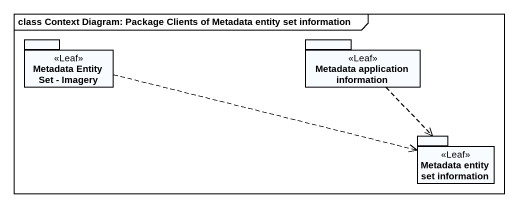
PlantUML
@startuml
mainframe class Context Diagram: Package Clients of Metadata entity set information
package "Metadata Entity Set - Imagery" as Metadata_Entity_Set_Imagery <<Leaf>> {
}
package "Metadata application information" as Metadata_application <<Leaf>> {
}
package "Metadata entity set information" as Metadata_entity_set <<Leaf>> {
}
Metadata_Entity_Set_Imagery .right.> Metadata_entity_set
Metadata_application ..> Metadata_entity_set
@enduml
